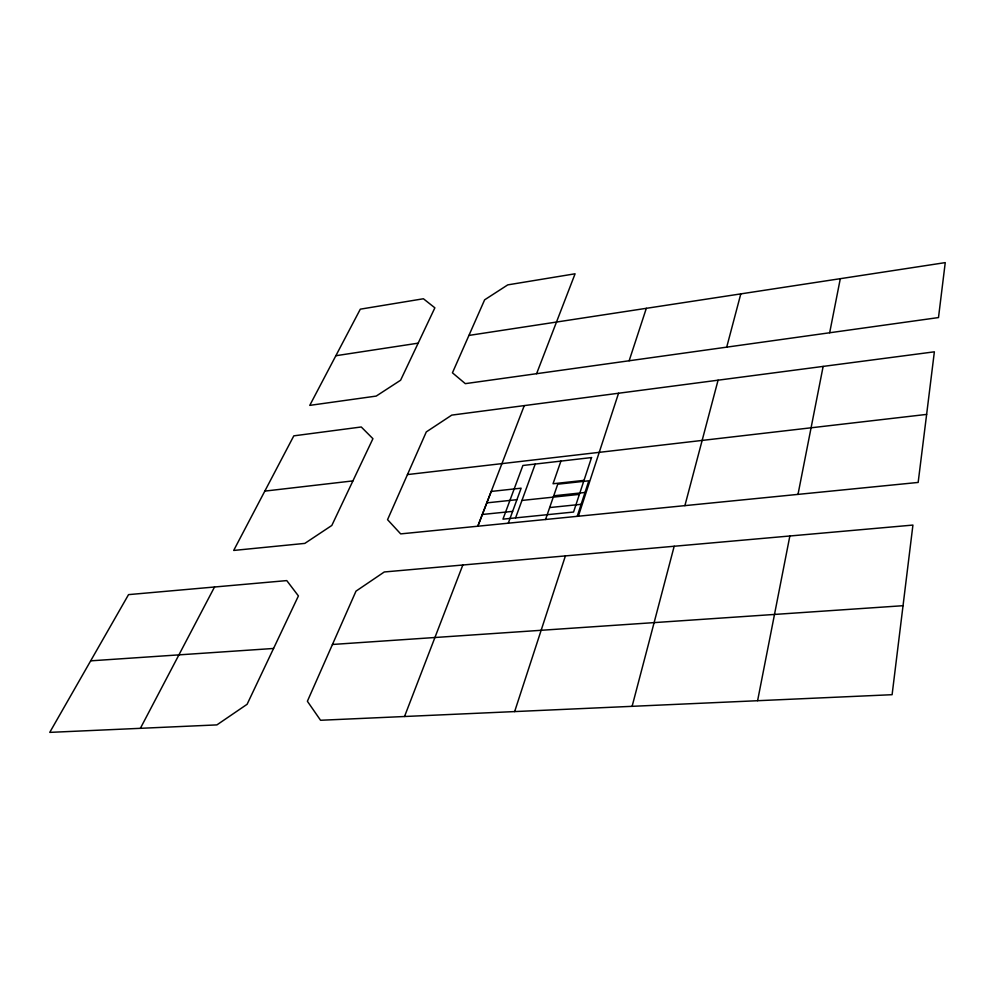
<?xml version="1.0" encoding="UTF-8"?>
<svg xmlns="http://www.w3.org/2000/svg" width="995" height="995" viewBox="0 0 995 995"><rect width="100%" height="100%" fill="white"/><g stroke="black" fill="none" stroke-linecap="round" stroke-linejoin="round"><path stroke-width="1.49" d="M903.037 605.706L912.925 525.074L384.281 571.976L355.999 591.142L307.38 701.264L320.552 720.268L892.105 694.697L903.037 605.706L332.417 644.474M926.631 414.405L934.367 351.82L451.755 415.114L426.295 431.917L387.553 519.664L400.674 533.892L918.161 482.438L926.631 414.405L407.44 474.578M757.605 700.679L789.856 535.994M829.668 332.74L840.302 278.687L945.25 262.618L938.496 317.567L465.312 383.647L452.439 372.814L484.627 299.831L507.748 284.881L575.085 273.787L536.591 373.697M798.002 494.391L823.139 366.421M632.111 706.326L674.187 546.255M684.896 505.634L718.067 380.214M726.711 347.143L740.802 293.886M577.212 516.343L588.829 480.796L557.735 484.192L545.546 519.502M514.639 711.599L565.396 555.919M578.344 516.231L618.554 393.249M629.151 360.75L646.327 308.326M560.919 461.095L553.033 483.757L584.015 480.374M515.584 517.885L535.223 464.068M508.283 523.208L521.131 488.184L491.194 491.443L477.811 526.231L524.265 405.624M404.53 716.487L462.824 565.023M273.563 648.466L298.413 595.93L286.771 580.595L128.542 594.624L49.75 732.382L216.898 724.895L247.108 704.286L273.563 648.466L90.669 660.842M352.914 480.896L331.82 525.459L304.818 543.394L233.688 550.446L293.811 435.847L361.26 426.979L372.926 438.695L352.914 480.896L264.794 491.107M418.161 343.163L400.599 380.227L376.209 396.085L309.768 405.375L360.314 309.171L423.41 298.761L434.865 307.828L418.161 343.163L335.875 355.725M140.394 728.303L214.534 586.988M468.906 335.427L840.302 278.687M486.804 502.873L516.915 499.689M553.73 495.796L585.01 492.475M521.952 500.435L579.388 494.378M482.339 514.477L512.624 511.368M549.663 507.562L581.13 504.328M591.54 457.563L573.555 512.039L502.96 519.154L522.885 465.486L591.54 457.563"/></g></svg>
